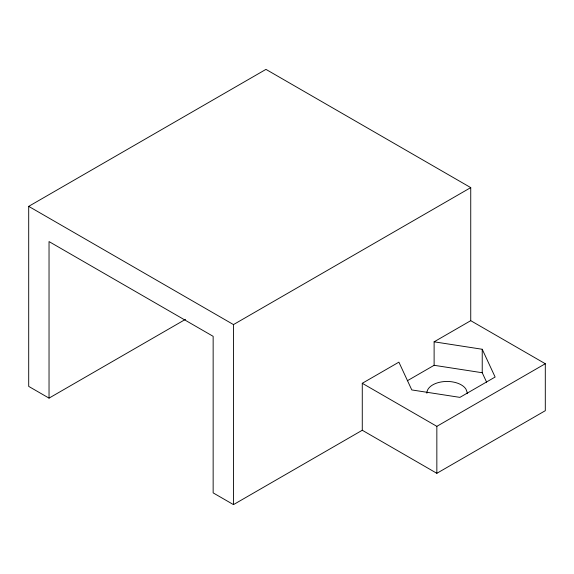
<?xml version="1.0" encoding="UTF-8"?>
<svg xmlns="http://www.w3.org/2000/svg" width="574" height="574" viewBox="0 0 574 574"><rect width="100%" height="100%" fill="white"/><g stroke="black" fill="none" stroke-linecap="round" stroke-linejoin="round"><path stroke-width="0.86" d="M28.7 206.36L265.956 69.382L470.737 187.612L470.737 320.679L545.3 363.729L545.3 410.69L436.843 473.306L362.273 430.256L233.482 504.618L213.148 492.879L213.148 336.328L49.034 241.582L49.034 398.126L28.7 386.388L28.7 206.36L233.482 324.59L470.737 187.612M49.034 398.126L185.495 319.345M362.273 430.256L362.273 383.296L398.894 362.151L411.788 389.933L459.903 397.373L495.125 377.039L482.232 349.265L434.116 341.817L434.116 365.301L407.318 380.77M434.116 341.817L470.737 320.679M362.273 383.296L436.843 426.346L545.3 363.729M434.116 365.301L482.232 372.741L486.63 382.212M482.232 349.265L482.232 372.741M436.843 426.346L436.843 473.306M233.482 324.59L233.482 504.618M426.877 393.233A20.133 11.623 0 0 1 443.465 381.638A20.133 11.623 0 0 1 465.988 389.201L467.078 392.164A20.133 11.623 0 0 1 467.114 393.685"/></g></svg>
